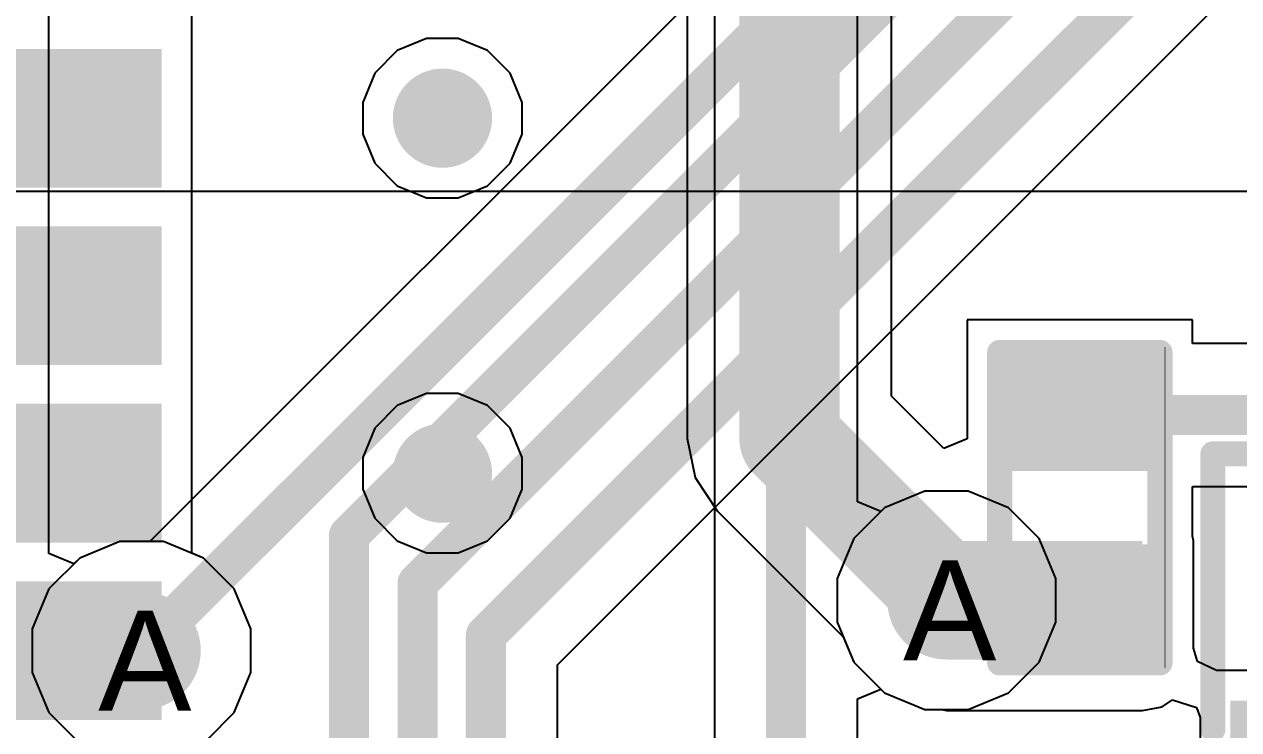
# Model space of a CAD drawing. Header units: inches. Extents: x 0 to 5271, y 0 to 5417.
# Drawn here: x 9.13 to 15.28, y 33.06 to 36.64 of the extents above; entities that cross this region are included whole.
import ezdxf

# ---------------------------------------------------------------- set-up
doc = ezdxf.new("R2010")
doc.units = ezdxf.units.IN
for name, color, linetype in [('Bottom Layer', 5, 'Continuous'), ('Bottom Overlay', 54, 'Continuous'), ('Bottom Paste', 16, 'Continuous'), ('Bottom Solder', 6, 'Continuous'), ('Drill Drawing', 1, 'Continuous'), ('L2_GND1', 16, 'Continuous'), ('L3_SIG1', 76, 'Continuous'), ('L4_PWR', 90, 'Continuous'), ('L5_GND2', 156, 'Continuous'), ('L6_SIG2', 130, 'Continuous'), ('L7_GND3', 216, 'Continuous'), ('Top Layer', 1, 'Continuous'), ('Top Paste', 8, 'Continuous'), ('Top Solder', 216, 'Continuous'), ('Via Holes', 16, 'Continuous')]:
    doc.layers.add(name, color=color, linetype=linetype)
doc.styles.add('Arial', font='', dxfattribs={"height": 0.2})
doc.styles.get('Arial').set_extended_font_data('Arial')

# ---------------------------------------------------------------- blocks, each defined once
blk = doc.blocks.new('AP6256__420')
at = {"layer": 'Top Layer'}
for points in [[(-1.55, 6.25), (-1.55, 5.125), (-2.05, 5.125), (-2.05, 6.25)], [(-0.6499, 6.25), (-0.6499, 5.125), (-1.1499, 5.125), (-1.1499, 6.25)], [(0.25, 6.25), (0.25, 5.125), (-0.25, 5.125), (-0.25, 6.25)], [(1.1501, 6.25), (1.1501, 5.125), (0.6501, 5.125), (0.6501, 6.25)]]:
    blk.add_hatch(color=1, dxfattribs=at).paths.add_polyline_path(points)
h = blk.add_hatch(color=1, dxfattribs=at)
edge = h.paths.add_edge_path()
edge.add_arc((-0.8999, 3.6), 0.15, 0, 360)
h = blk.add_hatch(color=1, dxfattribs=at)
edge = h.paths.add_edge_path()
edge.add_arc((0.9001, 3.6), 0.15, 0, 360)
at = {"layer": 'Top Paste'}
for points in [[(-1.55, 6.25), (-1.55, 5.125), (-2.05, 5.125), (-2.05, 6.25)], [(-0.6499, 6.25), (-0.6499, 5.125), (-1.1499, 5.125), (-1.1499, 6.25)], [(0.25, 6.25), (0.25, 5.125), (-0.25, 5.125), (-0.25, 6.25)], [(1.1501, 6.25), (1.1501, 5.125), (0.6501, 5.125), (0.6501, 6.25)]]:
    blk.add_hatch(color=8, dxfattribs=at).paths.add_polyline_path(points)
h = blk.add_hatch(color=8, dxfattribs=at)
edge = h.paths.add_edge_path()
edge.add_arc((-0.8999, 3.6), 0.15, 0, 360)
h = blk.add_hatch(color=8, dxfattribs=at)
edge = h.paths.add_edge_path()
edge.add_arc((0.9001, 3.6), 0.15, 0, 360)
at = {"layer": 'Top Solder'}
for points in [[(-1.4484, 6.3516), (-1.4484, 5.0234), (-2.1516, 5.0234), (-2.1516, 6.3516)], [(-0.5483, 6.3516), (-0.5483, 5.0234), (-1.2515, 5.0234), (-1.2515, 6.3516)], [(0.3516, 6.3516), (0.3516, 5.0234), (-0.3516, 5.0234), (-0.3516, 6.3516)], [(1.2517, 6.3516), (1.2517, 5.0234), (0.5485, 5.0234), (0.5485, 6.3516)]]:
    blk.add_hatch(color=216, dxfattribs=at).paths.add_polyline_path(points)
h = blk.add_hatch(color=216, dxfattribs=at)
edge = h.paths.add_edge_path()
edge.add_arc((-0.8999, 3.6), 0.2516, 0, 360)
h = blk.add_hatch(color=216, dxfattribs=at)
edge = h.paths.add_edge_path()
edge.add_arc((0.9001, 3.6), 0.2516, 0, 360)
blk = doc.blocks.new('RES_0402_B_458')
at = {"layer": 'Bottom Layer'}
for points in [[(-0.2413, 0.3175), (-0.2413, -0.3175), (-0.6985, -0.3175), (-0.6985, 0.3175)], [(0.6985, 0.3175), (0.6985, -0.3175), (0.2413, -0.3175), (0.2413, 0.3175)]]:
    blk.add_hatch(color=5, dxfattribs=at).paths.add_polyline_path(points)
at = {"layer": 'Bottom Paste'}
for points in [[(-0.2413, 0.3175), (-0.2413, -0.3175), (-0.6985, -0.3175), (-0.6985, 0.3175)], [(0.6985, 0.3175), (0.6985, -0.3175), (0.2413, -0.3175), (0.2413, 0.3175)]]:
    blk.add_hatch(color=16, dxfattribs=at).paths.add_polyline_path(points)
at = {"layer": 'Bottom Solder'}
for points in [[(-0.1863, 0.3725), (-0.1863, -0.3725), (-0.7535, -0.3725), (-0.7535, 0.3725)], [(0.7535, 0.3725), (0.7535, -0.3725), (0.1863, -0.3725), (0.1863, 0.3725)]]:
    blk.add_hatch(color=6, dxfattribs=at).paths.add_polyline_path(points)
at = {"layer": 'Bottom Overlay'}
for points in [[(-0.7874, -0.4064, 0.127, 0.127, 0), (-0.7874, 0.4064, 0.127, 0.127, 0)], [(0.7874, 0.4064, 0.127, 0.127, 0), (-0.7874, 0.4064, 0.127, 0.127, 0)], [(0.8128, 0.4318, 0.00323, 0.00323, 0), (-0.8128, 0.4318, 0.00323, 0.00323, 0)], [(0.7874, -0.4064, 0.127, 0.127, 0), (0.7874, 0.4064, 0.127, 0.127, 0)], [(0.7874, -0.4064, 0.127, 0.127, 0), (-0.7874, -0.4064, 0.127, 0.127, 0)]]:
    blk.add_lwpolyline(points, format="xyseb", dxfattribs=at)
for points in [[(-0.8192, 0.4064, 0.0635, 0.0635, 1), (-0.7557, 0.4064, 0.0635, 0.0635, 1)], [(-0.8192, 0.4064, 0.0635, 0.0635, 1), (-0.7557, 0.4064, 0.0635, 0.0635, 1)], [(-0.8137, 0.4318, 0.00161, 0.00161, 1), (-0.812, 0.4318, 0.00161, 0.00161, 1)], [(0.7556, 0.4064, 0.0635, 0.0635, 1), (0.8191, 0.4064, 0.0635, 0.0635, 1)], [(0.7556, 0.4064, 0.0635, 0.0635, 1), (0.8191, 0.4064, 0.0635, 0.0635, 1)], [(0.8119, 0.4318, 0.00161, 0.00161, 1), (0.8136, 0.4318, 0.00161, 0.00161, 1)], [(-0.8192, -0.4064, 0.0635, 0.0635, 1), (-0.7557, -0.4064, 0.0635, 0.0635, 1)], [(-0.8192, -0.4064, 0.0635, 0.0635, 1), (-0.7557, -0.4064, 0.0635, 0.0635, 1)], [(0.7556, -0.4064, 0.0635, 0.0635, 1), (0.8191, -0.4064, 0.0635, 0.0635, 1)], [(0.7556, -0.4064, 0.0635, 0.0635, 1), (0.8191, -0.4064, 0.0635, 0.0635, 1)]]:
    blk.add_lwpolyline(points, format="xyseb", close=True, dxfattribs=at)
blk = doc.blocks.new('SOT_23_B_504')
at = {"layer": 'Bottom Layer'}
for points in [[(-1.36, 1.46), (-0.54, 1.46), (-0.54, 0.54), (-1.36, 0.54)], [(0.54, 1.46), (1.36, 1.46), (1.36, 0.54), (0.54, 0.54)], [(-0.41, -0.54), (0.41, -0.54), (0.41, -1.46), (-0.41, -1.46)]]:
    blk.add_hatch(color=5, dxfattribs=at).paths.add_polyline_path(points)
at = {"layer": 'Bottom Paste'}
for points in [[(-1.36, 1.46), (-0.54, 1.46), (-0.54, 0.54), (-1.36, 0.54)], [(0.54, 1.46), (1.36, 1.46), (1.36, 0.54), (0.54, 0.54)], [(-0.41, -0.54), (0.41, -0.54), (0.41, -1.46), (-0.41, -1.46)]]:
    blk.add_hatch(color=16, dxfattribs=at).paths.add_polyline_path(points)
at = {"layer": 'Bottom Solder'}
for points in [[(-1.4616, 1.5616), (-0.4384, 1.5616), (-0.4384, 0.4384), (-1.4616, 0.4384)], [(0.4384, 1.5616), (1.4616, 1.5616), (1.4616, 0.4384), (0.4384, 0.4384)], [(-0.5116, -0.4384), (0.5116, -0.4384), (0.5116, -1.5616), (-0.5116, -1.5616)]]:
    blk.add_hatch(color=6, dxfattribs=at).paths.add_polyline_path(points)
at = {"layer": 'Bottom Overlay'}
for points in [[(-1.5494, 1.1684, 0.127, 0.127, 0), (-1.6764, 1.2954, 0.127, 0.127, 0)], [(-1.6764, 1.2954, 0.127, 0.127, 0), (-1.6764, 1.0414, 0.127, 0.127, 0)], [(-1.5494, 1.1684, 0.127, 0.127, 0), (-1.6764, 1.0414, 0.127, 0.127, 0)], [(0.3302, 0.7874, 0.127, 0.127, 0), (-0.3302, 0.7874, 0.127, 0.127, 0)], [(-1.5494, 0.5842, 0.127, 0.127, 0), (-1.5494, -0.8128, 0.127, 0.127, 0)], [(1.5494, 0.5842, 0.127, 0.127, 0), (1.5494, -0.8128, 0.127, 0.127, 0)], [(-0.5588, -0.8128, 0.127, 0.127, 0), (-1.5494, -0.8128, 0.127, 0.127, 0)], [(1.5494, -0.8128, 0.127, 0.127, 0), (0.5588, -0.8128, 0.127, 0.127, 0)]]:
    blk.add_lwpolyline(points, format="xyseb", dxfattribs=at)
for points in [[(-1.7082, 1.2954, 0.0635, 0.0635, 1), (-1.6447, 1.2954, 0.0635, 0.0635, 1)], [(-1.7082, 1.2954, 0.0635, 0.0635, 1), (-1.6447, 1.2954, 0.0635, 0.0635, 1)], [(-1.5812, 1.1684, 0.0635, 0.0635, 1), (-1.5177, 1.1684, 0.0635, 0.0635, 1)], [(-1.5812, 1.1684, 0.0635, 0.0635, 1), (-1.5177, 1.1684, 0.0635, 0.0635, 1)], [(-1.7082, 1.0414, 0.0635, 0.0635, 1), (-1.6447, 1.0414, 0.0635, 0.0635, 1)], [(-1.7082, 1.0414, 0.0635, 0.0635, 1), (-1.6447, 1.0414, 0.0635, 0.0635, 1)], [(-0.362, 0.7874, 0.0635, 0.0635, 1), (-0.2985, 0.7874, 0.0635, 0.0635, 1)], [(0.2984, 0.7874, 0.0635, 0.0635, 1), (0.3619, 0.7874, 0.0635, 0.0635, 1)], [(-1.5812, 0.5842, 0.0635, 0.0635, 1), (-1.5177, 0.5842, 0.0635, 0.0635, 1)], [(1.5176, 0.5842, 0.0635, 0.0635, 1), (1.5811, 0.5842, 0.0635, 0.0635, 1)], [(-1.5812, -0.8128, 0.0635, 0.0635, 1), (-1.5177, -0.8128, 0.0635, 0.0635, 1)], [(-1.5812, -0.8128, 0.0635, 0.0635, 1), (-1.5177, -0.8128, 0.0635, 0.0635, 1)], [(-0.5906, -0.8128, 0.0635, 0.0635, 1), (-0.5271, -0.8128, 0.0635, 0.0635, 1)], [(0.527, -0.8128, 0.0635, 0.0635, 1), (0.5905, -0.8128, 0.0635, 0.0635, 1)], [(1.5176, -0.8128, 0.0635, 0.0635, 1), (1.5811, -0.8128, 0.0635, 0.0635, 1)], [(1.5176, -0.8128, 0.0635, 0.0635, 1), (1.5811, -0.8128, 0.0635, 0.0635, 1)]]:
    blk.add_lwpolyline(points, format="xyseb", close=True, dxfattribs=at)

msp = doc.modelspace()

# ---------------------------------------------------------------- hatches: boundary and pattern name
at = {"layer": 'Bottom Layer'}
h = msp.add_hatch(color=5, dxfattribs=at)
edge = h.paths.add_edge_path()
edge.add_arc((13.8007, 33.7149), 0.3, 0, 360)
msp.add_hatch(color=5, dxfattribs=at).paths.add_polyline_path([(14.7942, 33.4149), (14.7942, 34.016), (13.8007, 34.016), (13.8007, 33.4149)])
h = msp.add_hatch(color=5, dxfattribs=at)
edge = h.paths.add_edge_path()
edge.add_arc((9.721, 33.4597), 0.3, 0, 360)
at = {"layer": 'L2_GND1'}
h = msp.add_hatch(color=16, dxfattribs=at)
edge = h.paths.add_edge_path()
edge.add_arc((13.8007, 33.7149), 0.3, 0, 360)
h = msp.add_hatch(color=16, dxfattribs=at)
edge = h.paths.add_edge_path()
edge.add_arc((9.721, 33.4597), 0.3, 0, 360)
at = {"layer": 'L3_SIG1'}
h = msp.add_hatch(color=76, dxfattribs=at)
edge = h.paths.add_edge_path()
edge.add_arc((13.8007, 33.7149), 0.3, 0, 360)
h = msp.add_hatch(color=76, dxfattribs=at)
edge = h.paths.add_edge_path()
edge.add_arc((9.721, 33.4597), 0.3, 0, 360)
at = {"layer": 'L4_PWR'}
h = msp.add_hatch(color=90, dxfattribs=at)
edge = h.paths.add_edge_path()
edge.add_arc((13.8007, 33.7149), 0.3, 0, 360)
h = msp.add_hatch(color=90, dxfattribs=at)
edge = h.paths.add_edge_path()
edge.add_arc((9.721, 33.4597), 0.3, 0, 360)
at = {"layer": 'L5_GND2'}
h = msp.add_hatch(color=156, dxfattribs=at)
edge = h.paths.add_edge_path()
edge.add_arc((13.8007, 33.7149), 0.3, 0, 360)
h = msp.add_hatch(color=156, dxfattribs=at)
edge = h.paths.add_edge_path()
edge.add_arc((9.721, 33.4597), 0.3, 0, 360)
at = {"layer": 'L6_SIG2'}
h = msp.add_hatch(color=130, dxfattribs=at)
edge = h.paths.add_edge_path()
edge.add_arc((13.8007, 33.7149), 0.3, 0, 360)
h = msp.add_hatch(color=130, dxfattribs=at)
edge = h.paths.add_edge_path()
edge.add_arc((9.721, 33.4597), 0.3, 0, 360)
at = {"layer": 'L7_GND3'}
h = msp.add_hatch(color=216, dxfattribs=at)
edge = h.paths.add_edge_path()
edge.add_arc((13.8007, 33.7149), 0.3, 0, 360)
h = msp.add_hatch(color=216, dxfattribs=at)
edge = h.paths.add_edge_path()
edge.add_arc((9.721, 33.4597), 0.3, 0, 360)
at = {"layer": 'Top Layer'}
h = msp.add_hatch(color=1, dxfattribs=at)
edge = h.paths.add_edge_path()
edge.add_arc((13.8007, 33.7149), 0.3, 0, 360)
h = msp.add_hatch(color=1, dxfattribs=at)
edge = h.paths.add_edge_path()
edge.add_arc((9.721, 33.4597), 0.3, 0, 360)
msp.add_hatch(color=1, dxfattribs=at).paths.add_polyline_path([(9.467, 33.2097), (9.721, 33.2097), (9.721, 33.7097), (9.467, 33.7097)])
at = {"layer": 'Via Holes'}
h = msp.add_hatch(color=7, dxfattribs=at)
edge = h.paths.add_edge_path()
edge.add_arc((13.8007, 33.7149), 0.15, 0, 360)
h = msp.add_hatch(color=7, dxfattribs=at)
edge = h.paths.add_edge_path()
edge.add_arc((9.721, 33.4597), 0.15, 0, 360)

# ---------------------------------------------------------------- linework, layer by layer
at = {"layer": 'Bottom Layer'}
for p, q in [((13.5227, 34.7502), (13.5227, 46.739)), ((12.4868, 37.2158), (12.4868, 34.5357)), ((15.0482, 35.1373), (13.9052, 35.1373)), ((13.9052, 35.1373), (13.9052, 34.5337)), ((15.0482, 35.0173), (15.0482, 35.1373)), ((16.0365, 35.0173), (15.0482, 35.0173)), ((13.7878, 34.4851), (13.5227, 34.7502)), ((12.4868, 34.5357), (12.5263, 34.3375)), ((13.9052, 34.5337), (13.7878, 34.4851)), ((12.5263, 34.3375), (12.6385, 34.1694)), ((15.0482, 34.0411), (15.0482, 34.2921)), ((15.0482, 34.2921), (16.0365, 34.2921)), ((12.6385, 34.1694), (13.2774, 33.5306)), ((15.0532, 34.016), (15.0482, 34.0411)), ((9.6108, 34.0137), (9.4072, 33.9294)), ((9.8312, 34.0137), (9.6108, 34.0137)), ((10.0348, 33.9294), (9.8312, 34.0137)), ((15.0532, 33.4719), (15.0532, 34.016)), ((9.4072, 33.9294), (9.2514, 33.7735)), ((10.1907, 33.7735), (10.0348, 33.9294)), ((9.2514, 33.7735), (9.167, 33.5699)), ((10.275, 33.5699), (10.1907, 33.7735)), ((9.167, 33.5699), (9.167, 33.3495)), ((10.275, 33.3495), (10.275, 33.5699)), ((13.2774, 33.5306), (13.331, 33.4011)), ((15.0728, 33.4054), (15.0532, 33.4719)), ((13.331, 33.4011), (13.4869, 33.2452)), ((15.1686, 33.3587), (15.0728, 33.4054)), ((9.167, 33.3495), (9.2514, 33.1459)), ((10.1907, 33.1459), (10.275, 33.3495)), ((16.4145, 33.3587), (15.1686, 33.3587)), ((13.4869, 33.2452), (13.6905, 33.1609)), ((14.8933, 33.1756), (14.9467, 33.2113)), ((14.9467, 33.2113), (15.0688, 33.1723)), ((9.2514, 33.1459), (9.3875, 33.0097)), ((10.0545, 33.0097), (10.1907, 33.1459)), ((13.6905, 33.1609), (13.7757, 33.1609)), ((13.7757, 33.1609), (13.8007, 33.1559)), ((13.8007, 33.1559), (14.7942, 33.1559)), ((14.7942, 33.1559), (14.8933, 33.1756)), ((15.0688, 33.1723), (15.0865, 33.1212)), ((15.0865, 33.1212), (15.0865, 31.9307))]:
    msp.add_line(p, q, dxfattribs=at)
for points in [[(13.0048, 34.5357, 0.508, 0.508, 0), (13.0048, 46.9363, 0.508, 0.508, 0)], [(13.0048, 34.5357, 0.508, 0.508, 0), (13.8007, 33.7398, 0.508, 0.508, 0)], [(14.4767, 34.6547, 0.2032, 0.2032, 0), (16.6905, 34.6547, 0.2032, 0.2032, 0)], [(13.8007, 33.7149, 0.508, 0.508, 0), (13.8007, 33.7398, 0.508, 0.508, 0)]]:
    msp.add_lwpolyline(points, format="xyseb", dxfattribs=at)
for points in [[(12.8778, 34.5357, 0.254, 0.254, 1), (13.1318, 34.5357, 0.254, 0.254, 1)], [(12.8778, 34.5357, 0.254, 0.254, 1), (13.1318, 34.5357, 0.254, 0.254, 1)], [(14.4259, 34.6547, 0.1016, 0.1016, 1), (14.5275, 34.6547, 0.1016, 0.1016, 1)], [(13.6737, 33.7398, 0.254, 0.254, 1), (13.9277, 33.7398, 0.254, 0.254, 1)], [(13.6737, 33.7398, 0.254, 0.254, 1), (13.9277, 33.7398, 0.254, 0.254, 1)], [(13.6737, 33.7149, 0.254, 0.254, 1), (13.9277, 33.7149, 0.254, 0.254, 1)]]:
    msp.add_lwpolyline(points, format="xyseb", close=True, dxfattribs=at)
at = {"layer": 'L2_GND1'}
for p, q in [((9.2506, 33.9524), (9.2506, 47.838)), ((13.6905, 34.2689), (13.4869, 34.1846)), ((13.9109, 34.2689), (13.6905, 34.2689)), ((14.1145, 34.1846), (13.9109, 34.2689)), ((13.4869, 34.1846), (13.331, 34.0287)), ((14.2703, 34.0287), (14.1145, 34.1846)), ((9.6108, 34.0137), (9.4072, 33.9294)), ((9.8312, 34.0137), (9.6108, 34.0137)), ((10.0348, 33.9294), (9.8312, 34.0137)), ((13.331, 34.0287), (13.2467, 33.8251)), ((14.3547, 33.8251), (14.2703, 34.0287)), ((9.3776, 33.8998), (9.2506, 33.9524)), ((9.4072, 33.9294), (9.3776, 33.8998)), ((10.1907, 33.7735), (10.0348, 33.9294)), ((13.2467, 33.8251), (13.2467, 33.6047)), ((14.3547, 33.6047), (14.3547, 33.8251)), ((10.275, 33.5699), (10.1907, 33.7735)), ((10.275, 33.3495), (10.275, 33.5699)), ((13.2467, 33.6047), (13.331, 33.4011)), ((14.2703, 33.4011), (14.3547, 33.6047)), ((13.331, 33.4011), (13.4869, 33.2452)), ((14.1145, 33.2452), (14.2703, 33.4011)), ((10.1907, 33.1459), (10.275, 33.3495)), ((13.4869, 33.2452), (13.6905, 33.1609)), ((13.9109, 33.1609), (14.1145, 33.2452)), ((10.0545, 33.0097), (10.1907, 33.1459)), ((13.6905, 33.1609), (13.9109, 33.1609))]:
    msp.add_line(p, q, dxfattribs=at)
at = {"layer": 'L3_SIG1'}
for p, q in [((12.6251, 37.9558), (12.6251, 32.4777)), ((13.3502, 34.2138), (13.3502, 37.8057)), ((13.6905, 34.2689), (13.4869, 34.1846)), ((13.9109, 34.2689), (13.6905, 34.2689)), ((14.1145, 34.1846), (13.9109, 34.2689)), ((13.4675, 34.1652), (13.3502, 34.2138)), ((13.4869, 34.1846), (13.4675, 34.1652)), ((14.2703, 34.0287), (14.1145, 34.1846)), ((9.6108, 34.0137), (9.4072, 33.9294)), ((9.8312, 34.0137), (9.6108, 34.0137)), ((10.0348, 33.9294), (9.8312, 34.0137)), ((14.3547, 33.8251), (14.2703, 34.0287)), ((9.4072, 33.9294), (9.2514, 33.7735)), ((10.1907, 33.7735), (10.0348, 33.9294)), ((14.3547, 33.6047), (14.3547, 33.8251)), ((9.2514, 33.7735), (9.167, 33.5699)), ((10.275, 33.5699), (10.1907, 33.7735)), ((9.167, 33.5699), (9.167, 33.3495)), ((10.275, 33.3495), (10.275, 33.5699)), ((14.2703, 33.4011), (14.3547, 33.6047)), ((14.1145, 33.2452), (14.2703, 33.4011)), ((9.167, 33.3495), (9.2514, 33.1459)), ((10.1907, 33.1459), (10.275, 33.3495)), ((13.3502, 33.216), (13.4675, 33.2646)), ((13.4675, 33.2646), (13.4869, 33.2452)), ((13.4869, 33.2452), (13.6905, 33.1609)), ((13.9109, 33.1609), (14.1145, 33.2452)), ((13.3502, 32.4777), (13.3502, 33.216)), ((9.2514, 33.1459), (9.3875, 33.0097)), ((10.0545, 33.0097), (10.1907, 33.1459)), ((13.6905, 33.1609), (13.9109, 33.1609))]:
    msp.add_line(p, q, dxfattribs=at)
msp.add_lwpolyline([(12.9876, 32.0568, 0.2032, 0.2032, 0), (12.9876, 37.9558, 0.2032, 0.2032, 0)], format="xyseb", dxfattribs=at)
at = {"layer": 'L4_PWR'}
for p, q in [((21.4884, 35.7886), (8.9408, 35.7886)), ((13.6905, 34.2689), (13.4869, 34.1846)), ((13.9109, 34.2689), (13.6905, 34.2689)), ((14.1145, 34.1846), (13.9109, 34.2689)), ((13.4869, 34.1846), (13.331, 34.0287)), ((14.2703, 34.0287), (14.1145, 34.1846)), ((9.6108, 34.0137), (9.4072, 33.9294)), ((9.8312, 34.0137), (9.6108, 34.0137)), ((10.0348, 33.9294), (9.8312, 34.0137)), ((13.331, 34.0287), (13.2467, 33.8251)), ((14.3547, 33.8251), (14.2703, 34.0287)), ((9.4072, 33.9294), (9.2514, 33.7735)), ((10.1907, 33.7735), (10.0348, 33.9294)), ((13.2467, 33.8251), (13.2467, 33.6047)), ((14.3547, 33.6047), (14.3547, 33.8251)), ((9.2514, 33.7735), (9.167, 33.5699)), ((10.275, 33.5699), (10.1907, 33.7735)), ((9.167, 33.5699), (9.167, 33.3495)), ((10.275, 33.3495), (10.275, 33.5699)), ((13.2467, 33.6047), (13.331, 33.4011)), ((14.2703, 33.4011), (14.3547, 33.6047)), ((13.331, 33.4011), (13.4869, 33.2452)), ((14.1145, 33.2452), (14.2703, 33.4011)), ((9.167, 33.3495), (9.2514, 33.1459)), ((10.1907, 33.1459), (10.275, 33.3495)), ((13.4869, 33.2452), (13.6905, 33.1609)), ((13.9109, 33.1609), (14.1145, 33.2452)), ((9.2514, 33.1459), (9.3875, 33.0097)), ((10.0545, 33.0097), (10.1907, 33.1459)), ((13.6905, 33.1609), (13.9109, 33.1609))]:
    msp.add_line(p, q, dxfattribs=at)
at = {"layer": 'L5_GND2'}
for p, q in [((13.6905, 34.2689), (13.4869, 34.1846)), ((13.9109, 34.2689), (13.6905, 34.2689)), ((14.1145, 34.1846), (13.9109, 34.2689)), ((13.4869, 34.1846), (13.331, 34.0287)), ((14.2703, 34.0287), (14.1145, 34.1846)), ((9.6108, 34.0137), (9.4072, 33.9294)), ((9.8312, 34.0137), (9.6108, 34.0137)), ((10.0348, 33.9294), (9.8312, 34.0137)), ((13.331, 34.0287), (13.2467, 33.8251)), ((14.3547, 33.8251), (14.2703, 34.0287)), ((9.4072, 33.9294), (9.2514, 33.7735)), ((10.1907, 33.7735), (10.0348, 33.9294)), ((13.2467, 33.8251), (13.2467, 33.6047)), ((14.3547, 33.6047), (14.3547, 33.8251)), ((9.2514, 33.7735), (9.167, 33.5699)), ((10.275, 33.5699), (10.1907, 33.7735)), ((9.167, 33.5699), (9.167, 33.3495)), ((10.275, 33.3495), (10.275, 33.5699)), ((13.2467, 33.6047), (13.331, 33.4011)), ((14.2703, 33.4011), (14.3547, 33.6047)), ((13.331, 33.4011), (13.4869, 33.2452)), ((14.1145, 33.2452), (14.2703, 33.4011)), ((9.167, 33.3495), (9.2514, 33.1459)), ((10.1907, 33.1459), (10.275, 33.3495)), ((13.4869, 33.2452), (13.6905, 33.1609)), ((13.9109, 33.1609), (14.1145, 33.2452)), ((9.2514, 33.1459), (9.3875, 33.0097)), ((10.0545, 33.0097), (10.1907, 33.1459)), ((13.6905, 33.1609), (13.9109, 33.1609))]:
    msp.add_line(p, q, dxfattribs=at)
at = {"layer": 'L6_SIG2'}
for p, q in [((15.8942, 40.1456), (9.7623, 34.0137)), ((11.8286, 33.3877), (16.1972, 37.7563)), ((13.6905, 34.2689), (13.4869, 34.1846)), ((13.9109, 34.2689), (13.6905, 34.2689)), ((14.1145, 34.1846), (13.9109, 34.2689)), ((13.4869, 34.1846), (13.331, 34.0287)), ((14.2703, 34.0287), (14.1145, 34.1846)), ((9.6108, 34.0137), (9.4072, 33.9294)), ((9.7623, 34.0137), (9.6108, 34.0137)), ((13.331, 34.0287), (13.2467, 33.8251)), ((14.3547, 33.8251), (14.2703, 34.0287)), ((9.4072, 33.9294), (9.2514, 33.7735)), ((13.2467, 33.8251), (13.2467, 33.6047)), ((14.3547, 33.6047), (14.3547, 33.8251)), ((9.2514, 33.7735), (9.167, 33.5699)), ((9.167, 33.5699), (9.167, 33.3495)), ((13.2467, 33.6047), (13.331, 33.4011)), ((14.2703, 33.4011), (14.3547, 33.6047)), ((11.8286, 31.3547), (11.8286, 33.3877)), ((13.331, 33.4011), (13.4869, 33.2452)), ((14.1145, 33.2452), (14.2703, 33.4011)), ((9.167, 33.3495), (9.2514, 33.1459)), ((13.4869, 33.2452), (13.6905, 33.1609)), ((13.9109, 33.1609), (14.1145, 33.2452)), ((9.2514, 33.1459), (9.3875, 33.0097)), ((13.6905, 33.1609), (13.9109, 33.1609))]:
    msp.add_line(p, q, dxfattribs=at)
for points in [[(9.721, 33.4597, 0.2032, 0.2032, 0), (16.1506, 39.8893, 0.2032, 0.2032, 0)], [(10.7721, 34.0438, 0.2032, 0.2032, 0), (16.2873, 39.5591, 0.2032, 0.2032, 0)], [(11.12, 33.8022, 0.2032, 0.2032, 0), (16.5467, 39.2289, 0.2032, 0.2032, 0)], [(11.466, 33.5379, 0.2032, 0.2032, 0), (16.8268, 38.8987, 0.2032, 0.2032, 0)], [(10.7721, 32.832, 0.2032, 0.2032, 0), (10.7721, 34.0438, 0.2032, 0.2032, 0)], [(11.12, 32.0076, 0.2032, 0.2032, 0), (11.12, 33.8022, 0.2032, 0.2032, 0)], [(11.466, 31.3546, 0.2032, 0.2032, 0), (11.466, 33.5379, 0.2032, 0.2032, 0)]]:
    msp.add_lwpolyline(points, format="xyseb", dxfattribs=at)
for points in [[(10.7213, 34.0438, 0.1016, 0.1016, 1), (10.8229, 34.0438, 0.1016, 0.1016, 1)], [(10.7213, 34.0438, 0.1016, 0.1016, 1), (10.8229, 34.0438, 0.1016, 0.1016, 1)], [(11.0692, 33.8022, 0.1016, 0.1016, 1), (11.1708, 33.8022, 0.1016, 0.1016, 1)], [(11.0692, 33.8022, 0.1016, 0.1016, 1), (11.1708, 33.8022, 0.1016, 0.1016, 1)], [(11.4152, 33.5379, 0.1016, 0.1016, 1), (11.5168, 33.5379, 0.1016, 0.1016, 1)], [(11.4152, 33.5379, 0.1016, 0.1016, 1), (11.5168, 33.5379, 0.1016, 0.1016, 1)], [(9.6702, 33.4597, 0.1016, 0.1016, 1), (9.7718, 33.4597, 0.1016, 0.1016, 1)]]:
    msp.add_lwpolyline(points, format="xyseb", close=True, dxfattribs=at)
at = {"layer": 'L7_GND3'}
for p, q in [((13.6905, 34.2689), (13.4869, 34.1846)), ((13.9109, 34.2689), (13.6905, 34.2689)), ((14.1145, 34.1846), (13.9109, 34.2689)), ((13.4869, 34.1846), (13.331, 34.0287)), ((14.2703, 34.0287), (14.1145, 34.1846)), ((9.6108, 34.0137), (9.4072, 33.9294)), ((9.8312, 34.0137), (9.6108, 34.0137)), ((10.0348, 33.9294), (9.8312, 34.0137)), ((13.331, 34.0287), (13.2467, 33.8251)), ((14.3547, 33.8251), (14.2703, 34.0287)), ((9.4072, 33.9294), (9.2514, 33.7735)), ((10.1907, 33.7735), (10.0348, 33.9294)), ((13.2467, 33.8251), (13.2467, 33.6047)), ((14.3547, 33.6047), (14.3547, 33.8251)), ((9.2514, 33.7735), (9.167, 33.5699)), ((10.275, 33.5699), (10.1907, 33.7735)), ((9.167, 33.5699), (9.167, 33.3495)), ((10.275, 33.3495), (10.275, 33.5699)), ((13.2467, 33.6047), (13.331, 33.4011)), ((14.2703, 33.4011), (14.3547, 33.6047)), ((13.331, 33.4011), (13.4869, 33.2452)), ((14.1145, 33.2452), (14.2703, 33.4011)), ((9.167, 33.3495), (9.2514, 33.1459)), ((10.1907, 33.1459), (10.275, 33.3495)), ((13.4869, 33.2452), (13.6905, 33.1609)), ((13.9109, 33.1609), (14.1145, 33.2452)), ((9.2514, 33.1459), (9.3875, 33.0097)), ((10.0545, 33.0097), (10.1907, 33.1459)), ((13.6905, 33.1609), (13.9109, 33.1609))]:
    msp.add_line(p, q, dxfattribs=at)
at = {"layer": 'Top Layer'}
for p, q in [((9.975, 36.5558), (9.975, 37.5638)), ((9.975, 35.6558), (9.975, 36.5558)), ((11.1656, 36.5637), (11.0172, 36.5022)), ((11.3264, 36.5637), (11.1656, 36.5637)), ((11.4748, 36.5022), (11.3264, 36.5637)), ((11.0172, 36.5022), (10.9035, 36.3886)), ((11.5885, 36.3886), (11.4748, 36.5022)), ((10.9035, 36.3886), (10.842, 36.2401)), ((11.65, 36.2401), (11.5885, 36.3886)), ((10.842, 36.2401), (10.842, 36.0794)), ((11.65, 36.0794), (11.65, 36.2401)), ((10.842, 36.0794), (10.9035, 35.9309)), ((11.5885, 35.9309), (11.65, 36.0794)), ((10.9035, 35.9309), (11.0172, 35.8173)), ((11.4748, 35.8173), (11.5885, 35.9309)), ((11.0172, 35.8173), (11.1656, 35.7558)), ((11.3264, 35.7558), (11.4748, 35.8173)), ((11.1656, 35.7558), (11.3264, 35.7558)), ((9.975, 34.7557), (9.975, 35.6558)), ((9.975, 33.9542), (9.975, 34.7557)), ((11.1656, 34.7638), (11.0172, 34.7022)), ((11.3264, 34.7638), (11.1656, 34.7638)), ((11.4748, 34.7022), (11.3264, 34.7638)), ((11.0172, 34.7022), (10.9035, 34.5886)), ((11.5885, 34.5886), (11.4748, 34.7022)), ((10.9035, 34.5886), (10.842, 34.4401)), ((11.65, 34.4401), (11.5885, 34.5886)), ((10.842, 34.4401), (10.842, 34.2794)), ((11.65, 34.2794), (11.65, 34.4401)), ((10.842, 34.2794), (10.9035, 34.1309)), ((11.5885, 34.1309), (11.65, 34.2794)), ((13.6905, 34.2689), (13.4869, 34.1846)), ((13.9109, 34.2689), (13.6905, 34.2689)), ((14.1145, 34.1846), (13.9109, 34.2689)), ((13.4869, 34.1846), (13.331, 34.0287)), ((14.2703, 34.0287), (14.1145, 34.1846)), ((10.9035, 34.1309), (11.0172, 34.0173)), ((11.4748, 34.0173), (11.5885, 34.1309)), ((11.0172, 34.0173), (11.1656, 33.9558)), ((11.3264, 33.9558), (11.4748, 34.0173)), ((13.331, 34.0287), (13.2467, 33.8251)), ((14.3547, 33.8251), (14.2703, 34.0287)), ((10.0348, 33.9294), (9.975, 33.9542)), ((10.1907, 33.7735), (10.0348, 33.9294)), ((11.1656, 33.9558), (11.3264, 33.9558)), ((13.2467, 33.8251), (13.2467, 33.6047)), ((14.3547, 33.6047), (14.3547, 33.8251)), ((10.275, 33.5699), (10.1907, 33.7735)), ((10.275, 33.3495), (10.275, 33.5699)), ((13.2467, 33.6047), (13.331, 33.4011)), ((14.2703, 33.4011), (14.3547, 33.6047)), ((13.331, 33.4011), (13.4869, 33.2452)), ((14.1145, 33.2452), (14.2703, 33.4011)), ((10.1907, 33.1459), (10.275, 33.3495)), ((13.4869, 33.2452), (13.6905, 33.1609)), ((13.9109, 33.1609), (14.1145, 33.2452)), ((10.0545, 33.0097), (10.1907, 33.1459)), ((13.6905, 33.1609), (13.9109, 33.1609))]:
    msp.add_line(p, q, dxfattribs=at)

# ---------------------------------------------------------------- block references
for name, p, rotation in [('AP6256__420', (14.846, 35.2597), 90), ('SOT_23_B_504', (16.7005, 33.6447), 180), ('RES_0402_B_458', (14.4767, 34.1848), 270)]:
    msp.add_blockref(name, p, dxfattribs=dict(rotation=rotation))

# ---------------------------------------------------------------- texts
at = {"layer": 'Drill Drawing', "style": 'Arial'}
for p in [(13.5806, 33.4102), (9.5009, 33.155)]:
    msp.add_text('A', height=0.508, dxfattribs=at).set_placement(p)

doc.saveas('drawing.dxf')
